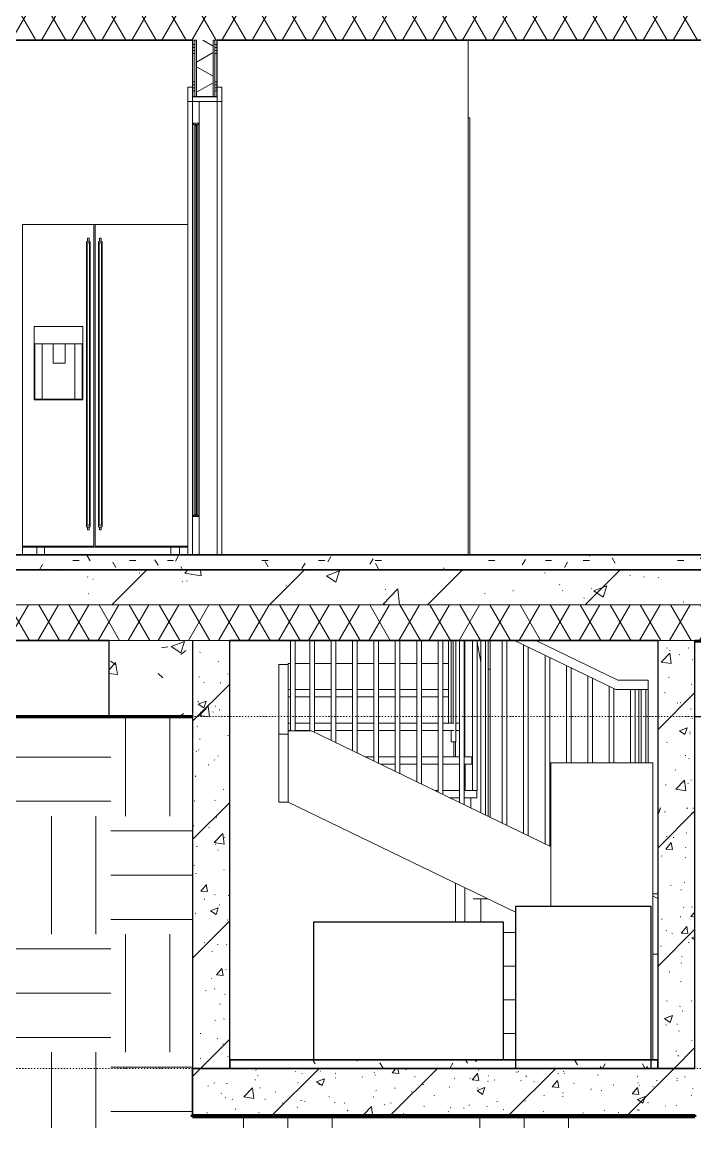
# Model space of a CAD drawing. Header units: millimetres. Extents: x -8546 to 211781, y -3000 to 31870.
# Drawn here: x 183169 to 186786, y -3000 to 2945 of the extents above; entities that cross this region are included whole.
import ezdxf

# ---------------------------------------------------------------- set-up
doc = ezdxf.new("R2010")
doc.units = ezdxf.units.MM
doc.linetypes.add('Dash dot', pattern=[15.875, 6.35, -4.7625, 0, -4.7625])
doc.linetypes.add('IMPORT-HIDDEN _2_', pattern=[25, 12.5, -12.5])
for name, color, linetype, lineweight in [('A-DOOR', 31, 'Continuous', 9), ('A-DOOR-FRAM', 31, 'Continuous', 9), ('A-FLOR', 192, 'Continuous', 9), ('A-FLOR-HRAL', 11, 'Continuous', 9), ('A-FLOR-LEVL', 51, 'Continuous', 9), ('A-FLOR-MCUT', 51, 'Continuous', 9), ('A-FLOR-PATT', 8, 'Continuous', 9), ('A-GENM', 13, 'Continuous', 9), ('A-WALL', 113, 'Continuous', 9), ('A-WALL-PATT', 111, 'Continuous', 25), ('C-BLDG-PADS', 91, 'Continuous', 9), ('C-TOPO', 7, 'Continuous', 9), ('I-WALL', 2, 'Continuous', 9), ('INSTALLATIE', 14, 'Continuous', 9), ('kaart_114279_503471_50_dwg', 8, 'Continuous', 9), ('PAND', 10, 'Continuous', 9), ('PERCEEL', 7, 'Continuous', 9), ('Q-SPCQ', 91, 'Continuous', 9), ('RASTERVERDELING', 8, 'IMPORT-HIDDEN _2_', 9), ('S-FNDN', 32, 'Continuous', 9), ('S-STRS', 31, 'Continuous', 9), ('VEGETATIEOBJECT', 92, 'Continuous', 9)]:
    doc.layers.add(name, color=color, linetype=linetype, lineweight=lineweight)
pattern_1 = [(50, (183644.9, 3200), (728.737, -63.756), [76.2, -838.2]), (355, (183644.9, 3200), (-140.97, 764.23), [60.96, -670.56]), (100.451, (183705.6, 3194.7), (587.77, 700.47), [64.76, -712.36]), (46.184, (183644.9, 3403.2), (1084.32, -168.17), [114.3, -1257.3]), (96.636, (183735.3, 3389.2), (949.6, 989.7), [97.14, -1068.54]), (351.184, (183644.9, 3403.2), (949.62, 989.7), [91.44, -1005.84]), (21, (183746.5, 3352.4), (606.46, -409.06), [76.2, -838.2]), (326, (183746.5, 3352.4), (247.21, 736.75), [60.96, -670.56]), (71.451, (183797, 3318.3), (853.67, 327.69), [64.76, -712.36]), (37.5, (183644.9, 3200), (12.355, 338.22), [33.528, -628.904, 33.528, -647.192, -673.1]), (37.5, (183644.9, 3200), (12.355, 338.22), [-1343.15, 33.53, -639.57]), (7.5, (183644.9, 3200), (267.28, 400.722), [33.528, -354.584, 33.528, -613.664, -256.54]), (7.5, (183644.9, 3200), (267.28, 400.722), [-1035.304, 33.53, -223.01]), (327.5, (183418.32, 3200), (542.363, -22.915), [33.528, -220.472, 33.528, -758.952, -1051.56]), (327.5, (183418.32, 3200), (542.363, -22.915), [-1046.48, 33.53, -1018.03]), (317.5, (183316.72, 3200), (592.517, 101.707), [33.53, -296.67, 33.53, -492.76, -746.76]), (317.5, (183316.72, 3200), (592.517, 101.707), [-856.49, 33.53, -713.23])]
pattern_2 = [(0, (183644.9, 3200), (635, 635), [635, -635]), (0, (183644.9, 3438.1), (635, 635), [635, -635]), (0, (183644.9, 3676.25), (635, 635), [635, -635]), (90, (183724.27, 3755.6), (-635, 635), [635, -635]), (90, (183962.4, 3755.6), (-635, 635), [635, -635]), (90, (184200.5, 3755.6), (-635, 635), [635, -635])]
pattern_3 = [(360, (184085.71, 1423.5), (4e-13, 200), []), (360, (184085.71, 1407.5), (4e-13, 200), []), (360, (184085.71, 1391.5), (4e-13, 200), []), (360, (184085.71, 1375.5), (4e-13, 200), [])]
pattern_4 = [(0, (183644.89, 3200), (406.4, 101.6), [33.528, -271.272, 33.528, -271.272, -1625.6]), (0, (183644.89, 3200), (406.4, 101.6), [-609.6, 33.528, -576.072, 33.528, -271.272, -711.2]), (0, (183644.89, 3200), (406.4, 101.6), [-1524, 33.528, -169.672, 33.528, -474.472]), (120, (183797.29, 3250.8), (-291.1882, 301.1527), [33.528, -271.272, 33.528, -271.272, -1625.6]), (120, (183797.29, 3250.8), (-291.1882, 301.1527), [-609.6, 33.528, -576.072, 33.528, -271.272, -711.2]), (120, (183797.29, 3250.8), (-291.1882, 301.1527), [-1524, 33.528, -169.672, 33.528, -474.472]), (240, (183848.09, 3454), (-115.2118, -402.7527), [33.528, -271.272, 33.528, -271.272, -1625.6]), (240, (183848.09, 3454), (-115.2118, -402.7527), [-609.6, 33.528, -576.072, 33.528, -271.272, -711.2]), (240, (183848.09, 3454), (-115.2118, -402.7527), [-1524, 33.528, -169.672, 33.528, -474.472])]
pattern_5 = [(45, (183644.9, 3200), (-318.198, 318.198), []), (50, (183644.9, 3200), (430.356, -37.652), [45, -495]), (355, (183644.9, 3200), (-83.25, 451.315), [36, -396]), (100.451, (183680.76, 3196.86), (347.109, 413.66), [38.244, -420.685]), (46.184, (183644.9, 3320), (640.344, -99.314), [67.5, -742.5]), (96.636, (183698.25, 3311.7), (560.793, 584.475), [57.366, -631.03]), (351.184, (183644.9, 3320), (560.8, 584.47), [54, -594]), (21, (183704.9, 3290), (358.144, -241.572), [45, -495]), (326, (183704.9, 3290), (145.99, 435.09), [36, -396]), (71.451, (183734.74, 3269.87), (504.135, 193.515), [38.244, -420.685]), (37.5, (183644.89, 3200), (4.864, 133.1575), [3.353, -257.447, 3.353, -264.647, -265]), (37.5, (183644.89, 3200), (4.864, 133.1575), [-528.8, 3.353, -261.647]), (7.5, (183644.89, 3200), (105.2278, 157.7647), [3.353, -149.447, 3.353, -251.447, -101]), (7.5, (183644.89, 3200), (105.2278, 157.7647), [-407.6, 3.353, -97.647]), (327.5, (183555.69, 3200), (213.529, -9.022), [3.353, -96.647, 3.353, -308.647, -414]), (327.5, (183555.69, 3200), (213.529, -9.022), [-412, 3.353, -410.647]), (317.5, (183515.7, 3200), (233.2745, 40.042), [3.353, -126.647, 3.353, -203.847, -294]), (317.5, (183515.7, 3200), (233.2745, 40.042), [-337.2, 3.353, -290.647])]

# ---------------------------------------------------------------- blocks, each defined once
blk = doc.blocks.new('Doors-Supa_Doors-100_Glass - 36 x 96-1442047-B-B')
at = {"layer": 'A-DOOR', "lineweight": 18}
for p, q in [((-4684.9, 2543.8), (-4816.9, 2543.8)), ((-4816.9, 2543.8), (-4816.9, 2518.4)), ((-4816.9, 2518.4), (-4684.9, 2518.4)), ((-4781.9, 2518.4), (-4816.9, 2518.4)), ((-4816.9, 2518.4), (-4816.9, 2400.9)), ((-4781.9, 2400.9), (-4781.9, 2518.4)), ((-4684.9, 2518.4), (-4684.9, 2543.8)), ((-4816.9, 2400.9), (-4781.9, 2400.9)), ((-4783.5, 2400.9), (-4815.3, 2400.9)), ((-4805.8, 2387.7), (-4793.1, 2387.7)), ((-4796.2, 2394.6), (-4802.6, 2394.6)), ((-4802.6, 2394.6), (-4802.6, 292.7)), ((-4796.2, 292.7), (-4796.2, 2394.6)), ((-4793.1, 299.6), (-4805.8, 299.6)), ((-4781.9, 286.4), (-4816.9, 286.4)), ((-4816.9, 286.4), (-4816.9, 80)), ((-4815.3, 286.4), (-4783.5, 286.4)), ((-4802.6, 292.7), (-4796.2, 292.7)), ((-4781.9, 80), (-4781.9, 286.4)), ((-4816.9, 80), (-4781.9, 80))]:
    blk.add_line(p, q, dxfattribs=at)
at = {"layer": 'A-DOOR'}
for p, q in [((-4684.9, 2518.4), (-4684.9, 80)), ((-4816.9, 286.4), (-4816.9, 2400.9)), ((-4815.3, 286.4), (-4815.3, 2400.9)), ((-4805.8, 299.6), (-4805.8, 2387.7)), ((-4793.1, 299.6), (-4793.1, 2387.7)), ((-4783.5, 2400.9), (-4783.5, 286.4)), ((-4781.9, 2400.9), (-4781.9, 286.4))]:
    blk.add_line(p, q, dxfattribs=at)
at = {"layer": 'A-DOOR', "lineweight": 18}
for centre, start, end in [((-4807.6, 2401.4), 183.48153, 247.84684), ((-4813.4, 2387.2), 3.48153, 67.84684), ((-4785.4, 2387.2), 112.15316, 176.51847), ((-4791.2, 2401.4), 292.15316, 356.51847), ((-4813.4, 300.1), 292.15316, 356.51847), ((-4785.4, 300.1), 183.48153, 247.84684), ((-4807.6, 285.9), 112.15316, 176.51847), ((-4791.2, 285.9), 3.48153, 67.84684)]:
    blk.add_arc(centre, 7.67, start, end, dxfattribs=at)
at = {"layer": 'A-DOOR'}
for points, knots in [([(-4810.5, 2394.3), (-4811.1, 2394.5), (-4812.1, 2395.1), (-4813.2, 2396), (-4813.9, 2396.9), (-4814.5, 2397.9), (-4815.1, 2399.2), (-4815.3, 2400.4), (-4815.3, 2400.9)], [-1, -1, -1, -1, -0.8, -0.6, -0.5, -0.4, -0.2, 0, 0, 0, 0]), ([(-4783.5, 2400.9), (-4783.6, 2400.4), (-4783.8, 2399.2), (-4784.3, 2397.9), (-4784.9, 2396.9), (-4785.5, 2396.2), (-4786.1, 2395.6), (-4787, 2394.9), (-4787.8, 2394.5), (-4788.3, 2394.3)], [-1, -1, -1, -1, -0.8, -0.6, -0.5, -0.4, -0.3, -0.2, 0, 0, 0, 0]), ([(-4815.3, 286.4), (-4815.3, 287), (-4815.1, 288.1), (-4814.5, 289.4), (-4813.9, 290.4), (-4813.2, 291.3), (-4812.1, 292.2), (-4811.1, 292.8), (-4810.5, 293)], [0, 0, 0, 0, 0.2, 0.4, 0.5, 0.6, 0.8, 1, 1, 1, 1]), ([(-4788.3, 293), (-4787.8, 292.8), (-4787, 292.4), (-4786.1, 291.7), (-4785.4, 291), (-4784.9, 290.3), (-4784.6, 289.7), (-4784.3, 289.4), (-4784.1, 288.9), (-4783.9, 288.3), (-4783.7, 287.5), (-4783.6, 286.8), (-4783.5, 286.4)], [0, 0, 0, 0, 0.2, 0.3, 0.4, 0.55, 0.5875, 0.625, 0.7, 0.775, 0.85, 1, 1, 1, 1])]:
    blk.add_open_spline(points, degree=3, knots=knots, dxfattribs=at)
at = {"layer": 'A-DOOR-FRAM', "lineweight": 18}
for p, q in [((-4842.3, 2594.6), (-4842.3, 2518.4)), ((-4816.9, 2594.6), (-4842.3, 2594.6)), ((-4816.9, 2518.4), (-4816.9, 2594.6)), ((-4659.5, 2594.6), (-4684.9, 2594.6)), ((-4684.9, 2594.6), (-4684.9, 2518.4)), ((-4659.5, 2518.4), (-4659.5, 2594.6)), ((-4842.3, 2518.4), (-4816.9, 2518.4)), ((-4684.9, 2518.4), (-4659.5, 2518.4))]:
    blk.add_line(p, q, dxfattribs=at)
at = {"layer": 'A-DOOR-FRAM'}
for p, q in [((-4842.3, 80), (-4842.3, 2518.4)), ((-4684.9, 80), (-4684.9, 2518.4)), ((-4659.5, 2518.4), (-4659.5, 80))]:
    blk.add_line(p, q, dxfattribs=at)
blk = doc.blocks.new('32_EA_binnenkozijn_hardhout_deurzonderbovenlicht - 1000x2730-1442234-B-B')
at = {"layer": 'A-DOOR'}
for q in [(-3334.9, 2430), (-3326.9, 80)]:
    blk.add_line((-3326.9, 2430), q, dxfattribs=at)
blk = doc.blocks.new('Kitchen_Appliances_AEG_AEG-SBS-ST-Fridge-Freezer-Grey-Stainless - Name - _RMB86111NX 925993179 Ukraine_-816377-B-B')
at = {"layer": 'Q-SPCQ'}
for p, q in [((-5731.9, 127.3), (-5731.9, 1856)), ((-5347.7, 1856), (-5731.9, 1856)), ((-5340.7, 1856), (-5347.7, 1856)), ((-5347.7, 127.3), (-5347.7, 1856)), ((-4842.3, 1856), (-5340.7, 1856)), ((-5340.7, 1856), (-5340.7, 127.3)), ((-5383.8, 1767.4), (-5387.8, 1765.1)), ((-5387.8, 1759.6), (-5387.8, 1765.1)), ((-5387.8, 237.9), (-5387.8, 1759.6)), ((-5387.8, 1759.6), (-5383.8, 1757.3)), ((-5371.3, 1767.4), (-5383.8, 1767.4)), ((-5383.8, 1757.3), (-5371.3, 1757.3)), ((-5383.8, 1757.3), (-5383.8, 240.1)), ((-5382.4, 1782.6), (-5372.6, 1782.6)), ((-5382.4, 1782.6), (-5382.4, 1767.4)), ((-5372.6, 1767.2), (-5372.6, 1782.6)), ((-5367.3, 1765.1), (-5371.3, 1767.4)), ((-5371.3, 1757.3), (-5367.3, 1759.6)), ((-5371.3, 240.1), (-5371.3, 1757.3)), ((-5367.3, 1759.6), (-5367.3, 1765.1)), ((-5367.3, 1759.6), (-5367.3, 237.9)), ((-5318.8, 1767.4), (-5322.8, 1765.1)), ((-5322.8, 1759.6), (-5322.8, 1765.1)), ((-5322.8, 237.9), (-5322.8, 1759.6)), ((-5322.8, 1759.6), (-5318.8, 1757.3)), ((-5306.3, 1767.4), (-5318.8, 1767.4)), ((-5318.8, 1757.3), (-5306.3, 1757.3)), ((-5318.8, 1757.3), (-5318.8, 240.1)), ((-5317.5, 1782.6), (-5307.6, 1782.6)), ((-5317.5, 1782.6), (-5317.5, 1767.2)), ((-5307.6, 1767.4), (-5307.6, 1782.6)), ((-5302.3, 1765.1), (-5306.3, 1767.4)), ((-5306.3, 1757.3), (-5302.3, 1759.6)), ((-5306.3, 240.1), (-5306.3, 1757.3)), ((-5302.3, 1759.6), (-5302.3, 1765.1)), ((-5302.3, 1759.6), (-5302.3, 237.9)), ((-5407.6, 1307.9), (-5668.4, 1307.9)), ((-5668.4, 1307.9), (-5668.4, 914.6)), ((-5407.6, 914.6), (-5407.6, 1307.9)), ((-5664.9, 918), (-5664.9, 1214.3)), ((-5664.9, 1214.3), (-5411.2, 1214.3)), ((-5625.4, 1214.3), (-5625.4, 918)), ((-5566.9, 1214.3), (-5566.9, 1110.2)), ((-5502, 1110.2), (-5502, 1214.3)), ((-5450.7, 1214.3), (-5450.7, 918)), ((-5411.2, 1214.3), (-5411.2, 918)), ((-5566.9, 1110.2), (-5502, 1110.2)), ((-5668.4, 914.6), (-5407.6, 914.6)), ((-5411.2, 918), (-5664.9, 918)), ((-5383.8, 240.1), (-5387.8, 237.9)), ((-5387.8, 232.5), (-5387.8, 237.9)), ((-5371.3, 240.1), (-5383.8, 240.1)), ((-5367.3, 237.9), (-5371.3, 240.1)), ((-5367.3, 232.5), (-5367.3, 237.9)), ((-5318.8, 240.1), (-5322.8, 237.9)), ((-5322.8, 232.5), (-5322.8, 237.9)), ((-5306.3, 240.1), (-5318.8, 240.1)), ((-5302.3, 237.9), (-5306.3, 240.1)), ((-5302.3, 232.5), (-5302.3, 237.9)), ((-5387.8, 232.5), (-5383.8, 230.2)), ((-5383.8, 230.2), (-5371.3, 230.2)), ((-5382.4, 230.2), (-5382.4, 215)), ((-5382.4, 215), (-5372.6, 215)), ((-5372.6, 215), (-5372.6, 230.4)), ((-5371.3, 230.2), (-5367.3, 232.5)), ((-5322.8, 232.5), (-5318.8, 230.2)), ((-5318.8, 230.2), (-5306.3, 230.2)), ((-5317.5, 230.4), (-5317.5, 215)), ((-5317.5, 215), (-5307.6, 215)), ((-5307.6, 215), (-5307.6, 230.2)), ((-5306.3, 230.2), (-5302.3, 232.5)), ((-5731.9, 127.3), (-5731.9, 121)), ((-5347.7, 127.3), (-5731.9, 127.3)), ((-5653.8, 121), (-5731.9, 121)), ((-5731.9, 121), (-5731.9, 80)), ((-5613.3, 121), (-5653.8, 121)), ((-5653.8, 121), (-5653.8, 80)), ((-4933.8, 121), (-5613.3, 121)), ((-5613.3, 121), (-5613.3, 80)), ((-5340.7, 127.3), (-4842.3, 127.3)), ((-4887.5, 121), (-4933.8, 121)), ((-4933.8, 121), (-4933.8, 80)), ((-4842.3, 121), (-4887.5, 121)), ((-4887.5, 121), (-4887.5, 80))]:
    blk.add_line(p, q, dxfattribs=at)
blk = doc.blocks.new('kaart_114279_503471_50_dwg_INSTALLATIE-2121553-B-B')
at = {"layer": 'INSTALLATIE'}
blk.add_line((894.2, 0), (-105.8, 0), dxfattribs=at)
blk = doc.blocks.new('kaart_114279_503471_50_dwg_VEGETATIEOBJECT-2121554-B-B')
at = {"layer": 'VEGETATIEOBJECT'}
for p, q in [((-1214.6, 0), (-2414.6, 0)), ((-1184.6, 0), (-2384.6, 0)), ((-800.7, 0), (-2000.7, 0))]:
    blk.add_line(p, q, dxfattribs=at)
blk = doc.blocks.new('kaart_114279_503471_50_dwg_LEGENDA-2121555-B-B')
for name in ['kaart_114279_503471_50_dwg_VEGETATIEOBJECT-2121554-B-B', 'kaart_114279_503471_50_dwg_INSTALLATIE-2121553-B-B']:
    blk.add_blockref(name, (0, 0))
blk = doc.blocks.new('kaart_114279_503471_50_dwg-1497297-B-B')
at = {"layer": 'PAND', "flags": 128}
for points in [[(-12188.2, 0), (-6468, 0), (-6493.7, 0), (-4018.7, 0), (-4959.8, 0), (1672.5, 0)], [(1672.5, 0), (-3151.9, 0), (-5784.9, 0), (-11704.6, 0)], [(-9542.1, 0), (-1115.6, 0), (652, 0), (1672.5, 0)], [(1672.5, 0), (-9035.6, 0), (-9542.1, 0)], [(-9210.5, 0), (-9424.4, 0), (-2713.3, 0), (-2482.1, 0)]]:
    blk.add_lwpolyline(points, dxfattribs=at)
for points in [[(-5349.1, 0), (-9662.9, 0), (-9707.2, 0), (-10297.6, 0), (-10454.5, 0), (-380.3, 0), (-309.1, 0), (-228.4, 0), (-184.1, 0), (-3106, 0)], [(-8293.2, 0), (-8916.8, 0), (-4106.5, 0), (-4000, 0), (692.1, 0), (1210.3, 0)]]:
    blk.add_lwpolyline(points, close=True, dxfattribs=at)
at = {"layer": 'PERCEEL'}
for p, q in [((1672.5, 0), (-12188.2, 0)), ((-12188.2, 0), (1672.5, 0))]:
    blk.add_line(p, q, dxfattribs=at)
at = {"layer": 'PERCEEL', "flags": 128}
for points in [[(-12188.2, 0), (-10118.9, 0), (1624.1, 0)], [(-12188.2, 0), (-11690, 0), (-3151.9, 0), (1672.5, 0)], [(1672.5, 0), (-1058.6, 0), (-1463.3, 0), (-9035.6, 0), (-12188.2, 0)], [(-12188.2, 0), (-11690, 0), (-3151.9, 0), (1672.5, 0)], [(1672.5, 0), (1616.9, 0), (1527.9, 0), (-3125.2, 0), (-5370.2, 0), (-9502.5, 0), (-12188.2, 0)], [(-12188.2, 0), (-9502.5, 0), (-5370.2, 0), (-3125.2, 0), (1527.9, 0), (1616.9, 0), (1624.1, 0), (-10118.9, 0), (-12188.2, 0)], [(-12188.2, 0), (-9624.3, 0), (-9640.8, 0), (-8602, 0), (1370.9, 0), (1672.5, 0)], [(1672.5, 0), (-1463.3, 0), (-9035.6, 0), (-12188.2, 0)]]:
    blk.add_lwpolyline(points, dxfattribs=at)
at = {"layer": 'RASTERVERDELING'}
blk.add_line((-12188.2, 0), (1672.5, 0), dxfattribs=at)
blk.add_blockref('kaart_114279_503471_50_dwg_LEGENDA-2121555-B-B', (0, 0))
blk = doc.blocks.new('Railing - 25mm-3026675-B-B')
at = {"layer": 'A-FLOR-HRAL'}
for p, q in [((-3426.5, -824.5), (-3426.5, -380)), ((-3401.5, -380), (-3401.5, -924.5)), ((-3426.5, -924.5), (-3426.5, -864.5)), ((-3401.5, -924.5), (-3426.5, -924.5))]:
    blk.add_line(p, q, dxfattribs=at)
blk = doc.blocks.new('Railing - 25mm-3026673-B-B')
at = {"layer": 'A-FLOR-HRAL'}
for p, q in [((-3311.5, -1186.3), (-3311.5, -380)), ((-3286.5, -380), (-3286.5, -1186.3)), ((-3299.7, -1186.3), (-3286.5, -1186.3))]:
    blk.add_line(p, q, dxfattribs=at)
blk = doc.blocks.new('Railing - 25mm-3026661-B-B')
at = {"layer": 'A-FLOR-HRAL'}
for p, q in [((-3441.2, -824.5), (-3441.2, -380)), ((-3416.2, -380), (-3416.2, -824.5))]:
    blk.add_line(p, q, dxfattribs=at)
blk = doc.blocks.new('Railing - 25mm-3026659-B-B')
at = {"layer": 'A-FLOR-HRAL'}
blk.add_line((-3229, -1324.7), (-3229, -380), dxfattribs=at)
blk = doc.blocks.new('Railing - Railing-2589559-B-B')
for name in ['Railing - 25mm-3026661-B-B', 'Railing - 25mm-3026675-B-B', 'Railing - 25mm-3026673-B-B', 'Railing - 25mm-3026659-B-B']:
    blk.add_blockref(name, (0, 0))
blk = doc.blocks.new('Railing - 25mm-3026720-B-B')
at = {"layer": 'A-FLOR-HRAL'}
for p, q in [((-4187.3, -865), (-4187.3, -380)), ((-4162.3, -872.7), (-4162.3, -380))]:
    blk.add_line(p, q, dxfattribs=at)
blk = doc.blocks.new('Railing - 25mm-3026718-B-B')
at = {"layer": 'A-FLOR-HRAL'}
for p, q in [((-4072.3, -916.3), (-4072.3, -380)), ((-4047.3, -928.4), (-4047.3, -380))]:
    blk.add_line(p, q, dxfattribs=at)
blk = doc.blocks.new('Railing - 25mm-2918728-B-B')
at = {"layer": 'A-FLOR-HRAL'}
for p, q in [((-3957.3, -972), (-3957.3, -380)), ((-3932.3, -984.1), (-3932.3, -380))]:
    blk.add_line(p, q, dxfattribs=at)
blk = doc.blocks.new('Railing - 25mm-3026716-B-B')
at = {"layer": 'A-FLOR-HRAL'}
for p, q in [((-3842.3, -1027.7), (-3842.3, -380)), ((-3817.3, -1039.8), (-3817.3, -380))]:
    blk.add_line(p, q, dxfattribs=at)
blk = doc.blocks.new('Railing - 25mm-2918738-B-B')
at = {"layer": 'A-FLOR-HRAL'}
for p, q in [((-3727.3, -1083.4), (-3727.3, -380)), ((-3702.3, -1095.5), (-3702.3, -380))]:
    blk.add_line(p, q, dxfattribs=at)
blk = doc.blocks.new('Railing - 25mm-2918722-B-B')
at = {"layer": 'A-FLOR-HRAL'}
for p, q in [((-3612.3, -1139.1), (-3612.3, -380)), ((-3587.3, -1151.2), (-3587.3, -380))]:
    blk.add_line(p, q, dxfattribs=at)
blk = doc.blocks.new('Railing - 25mm-3026714-B-B')
at = {"layer": 'A-FLOR-HRAL'}
for p, q in [((-3497.3, -1194.8), (-3497.3, -380)), ((-3472.3, -1206.9), (-3472.3, -380))]:
    blk.add_line(p, q, dxfattribs=at)
blk = doc.blocks.new('Railing - 25mm-3026712-B-B')
at = {"layer": 'A-FLOR-HRAL'}
for p, q in [((-3382.3, -1250.4), (-3382.3, -380)), ((-3357.3, -1262.6), (-3357.3, -380))]:
    blk.add_line(p, q, dxfattribs=at)
blk = doc.blocks.new('Railing - 25mm-2918716-B-B')
at = {"layer": 'A-FLOR-HRAL'}
for p, q in [((-3267.3, -1306.1), (-3267.3, -380)), ((-3242.3, -1318.3), (-3242.3, -380))]:
    blk.add_line(p, q, dxfattribs=at)
blk = doc.blocks.new('Railing - 25mm-3026710-B-B')
at = {"layer": 'A-FLOR-HRAL'}
for p, q in [((-3152.3, -1361.8), (-3152.3, -380)), ((-3127.3, -1374), (-3127.3, -380))]:
    blk.add_line(p, q, dxfattribs=at)
blk = doc.blocks.new('Railing - 25mm-3026708-B-B')
at = {"layer": 'A-FLOR-HRAL'}
for p, q in [((-3037.3, -1417.5), (-3037.3, -403.5)), ((-3012.3, -1429.6), (-3012.3, -415.6))]:
    blk.add_line(p, q, dxfattribs=at)
blk = doc.blocks.new('Railing - 25mm-3026706-B-B')
at = {"layer": 'A-FLOR-HRAL'}
for p, q in [((-2922.3, -1473.2), (-2922.3, -459.2)), ((-2897.3, -1485.3), (-2897.3, -471.3))]:
    blk.add_line(p, q, dxfattribs=at)
blk = doc.blocks.new('Railing - 25mm-3026704-B-B')
at = {"layer": 'A-FLOR-HRAL'}
for p, q in [((-2807.3, -1037.5), (-2807.3, -514.9)), ((-2782.3, -1037.5), (-2782.3, -527))]:
    blk.add_line(p, q, dxfattribs=at)
blk = doc.blocks.new('Railing - 25mm-3026702-B-B')
at = {"layer": 'A-FLOR-HRAL'}
for p, q in [((-2692.3, -1037.5), (-2692.3, -570.6)), ((-2667.3, -1037.5), (-2667.3, -582.7))]:
    blk.add_line(p, q, dxfattribs=at)
blk = doc.blocks.new('Railing - 25mm-3026700-B-B')
at = {"layer": 'A-FLOR-HRAL'}
for p, q in [((-2577.3, -1037.5), (-2577.3, -626.3)), ((-2552.3, -1037.5), (-2552.3, -638.4))]:
    blk.add_line(p, q, dxfattribs=at)
blk = doc.blocks.new('Railing - 25mm-3026679-B-B')
at = {"layer": 'A-FLOR-HRAL'}
for p, q in [((-2462.3, -1037.5), (-2462.3, -643.3)), ((-2437.3, -1037.5), (-2437.3, -643.3))]:
    blk.add_line(p, q, dxfattribs=at)
blk = doc.blocks.new('Railing - 25mm-3026681-B-B')
at = {"layer": 'A-FLOR-HRAL'}
for p, q in [((-4290.4, -865), (-4290.4, -380)), ((-4265.4, -865), (-4265.4, -380))]:
    blk.add_line(p, q, dxfattribs=at)
blk = doc.blocks.new('Railing - 25mm-V49-B-B')
at = {"layer": 'A-FLOR-HRAL'}
for p, q in [((-2404.8, -1037.5), (-2404.8, -643.3)), ((-2379.8, -1037.5), (-2379.8, -643.3))]:
    blk.add_line(p, q, dxfattribs=at)
blk = doc.blocks.new('Railing - Railing-2589563-B-B')
for name in ['Railing - 25mm-3026681-B-B', 'Railing - 25mm-3026720-B-B', 'Railing - 25mm-3026718-B-B', 'Railing - 25mm-2918728-B-B', 'Railing - 25mm-3026716-B-B', 'Railing - 25mm-2918738-B-B', 'Railing - 25mm-2918722-B-B', 'Railing - 25mm-3026714-B-B', 'Railing - 25mm-3026712-B-B', 'Railing - 25mm-2918716-B-B', 'Railing - 25mm-3026710-B-B', 'Railing - 25mm-3026708-B-B', 'Railing - 25mm-3026706-B-B', 'Railing - 25mm-3026704-B-B', 'Railing - 25mm-3026702-B-B', 'Railing - 25mm-3026700-B-B', 'Railing - 25mm-3026679-B-B', 'Railing - 25mm-V49-B-B']:
    blk.add_blockref(name, (0, 0))
blk = doc.blocks.new('Top Rail Type - Top Rail_Internal_-2589573-B-B')
at = {"layer": 'A-FLOR-HRAL'}
for p, q in [((-3216.5, -380), (-3216.5, -534.2)), ((-3216.5, -534.2), (-3229, -534.2)), ((-3216.5, -534.2), (-3216.5, -1330.7))]:
    blk.add_line(p, q, dxfattribs=at)
blk = doc.blocks.new('Top Rail Type - Top Rail_Internal_-2589589-B-B')
at = {"layer": 'A-FLOR-HRAL'}
for p, q in [((-3085.9, -380), (-2542.3, -643.3)), ((-2530.8, -593.3), (-2971.2, -380)), ((-2367.3, -593.3), (-2530.8, -593.3)), ((-2367.3, -593.3), (-2367.3, -643.3)), ((-2542.3, -643.3), (-2367.3, -643.3)), ((-2417.3, -643.3), (-2417.3, -1037.5)), ((-2367.3, -643.3), (-2367.3, -1037.5))]:
    blk.add_line(p, q, dxfattribs=at)
blk = doc.blocks.new('EA_Boilervat_SBB200WPclassic_183L - EA_Boilervat_SBB200WPclassic_183L-457578-B-B')
at = {"layer": 'A-GENM'}
for p, q in [((-2891.4, -1037.5), (-2891.4, -1810)), ((-2616.9, -1037.5), (-2891.4, -1037.5)), ((-2342.4, -1037.5), (-2616.9, -1037.5)), ((-2342.4, -2633.5), (-2342.4, -1037.5))]:
    blk.add_line(p, q, dxfattribs=at)
blk = doc.blocks.new('EA_WTWUNIT_brinkrenoventexcellent - EA_WTWUNIT_brinkrenoventexcellent-457574-B-B')
at = {"layer": 'A-GENM', "lineweight": 25}
for p, q in [((-2351.9, -1810), (-3081.9, -1810)), ((-3081.9, -1810), (-3081.9, -2680)), ((-2351.9, -2680), (-2351.9, -1810)), ((-3081.9, -2680), (-2351.9, -2680))]:
    blk.add_line(p, q, dxfattribs=at)
blk = doc.blocks.new('EA_Boiler_stiebel_eltron_WPL09ACSclassiscompactset - EA_Boiler_stiebel_eltron_WPL09ACSclassiscompactset-457576-B-B')
at = {"layer": 'A-GENM', "lineweight": 25}
for p, q in [((-3145.9, -1893.5), (-4167.9, -1893.5)), ((-4167.9, -1893.5), (-4167.9, -2633.5)), ((-3145.9, -2633.5), (-3145.9, -1893.5)), ((-4167.9, -2633.5), (-3145.9, -2633.5))]:
    blk.add_line(p, q, dxfattribs=at)

msp = doc.modelspace()

# ---------------------------------------------------------------- hatches: boundary and pattern name
at = {"layer": 'A-FLOR-PATT'}
h = msp.add_hatch(dxfattribs=at)
h.set_pattern_fill('FP_179', color=256, angle=-120, style=0, pattern_type=2)
h.set_pattern_definition([(240, (182934.76, 3100), (121.2436, -70), []), (300, (182934.76, 3100), (121.2436, 70), [])])
h.paths.add_polyline_path([(188042.2, 2847), (188042.2, 3082), (181751.7, 3082), (181751.7, 2847), (187976.2, 2847)])
h.paths.add_polyline_path([(178013.9, 2847), (180291.7, 2847), (180291.7, 3082), (177827.3, 3082), (177827.3, 2847)])
h = msp.add_hatch(dxfattribs=at)
h.set_pattern_fill('FP_211', color=256, style=0, pattern_type=2)
h.set_pattern_definition(pattern_4)
h.paths.add_polyline_path([(185160.8, 0), (187830.7, 0), (187830.7, 80), (180185.6, 80), (180185.6, 0), (184944.2, 0)])
h = msp.add_hatch(dxfattribs=at)
h.set_pattern_fill('FP_188', color=256, style=0, pattern_type=2)
h.set_pattern_definition([(45, (183644.9, 3200), (-424.264, 424.264), []), (50, (183644.9, 3200), (717.26, -62.75), [75, -825]), (355, (183644.9, 3200), (-138.75, 752.19), [60, -660]), (100.451, (183704.66, 3194.8), (578.514, 689.44), [63.74, -701.14]), (46.184, (183644.9, 3400), (1067.24, -165.52), [112.5, -1237.5]), (96.636, (183733.8, 3386.2), (934.66, 974.12), [95.61, -1051.71]), (351.184, (183644.9, 3400), (934.67, 974.12), [90, -990]), (21, (183744.9, 3350), (596.907, -402.62), [75, -825]), (326, (183744.9, 3350), (243.32, 725.15), [60, -660]), (71.451, (183794.64, 3316.45), (840.225, 322.525), [63.74, -701.14]), (37.5, (183644.9, 3200), (12.16, 332.894), [3.353, -648.647, 3.353, -666.647, -662.5]), (37.5, (183644.9, 3200), (12.16, 332.894), [-1322, 3.353, -659.147]), (7.5, (183644.9, 3200), (263.07, 394.412), [3.353, -378.647, 3.353, -633.647, -252.5]), (7.5, (183644.9, 3200), (263.07, 394.412), [-1019, 3.353, -249.147]), (327.5, (183421.9, 3200), (533.822, -22.555), [3.353, -246.647, 3.353, -776.647, -1035]), (327.5, (183421.9, 3200), (533.822, -22.555), [-1030, 3.353, -1031.647]), (317.5, (183321.9, 3200), (583.186, 100.105), [3.353, -321.647, 3.353, -514.647, -735]), (317.5, (183321.9, 3200), (583.186, 100.105), [-843, 3.35, -731.65]), (317.5, (183321.9, 3200), (583.186, 100.105), [3.353, -321.647, 3.353, -514.647, -735]), (317.5, (183321.9, 3200), (583.186, 100.105), [-843, 3.35, -731.65])])
h.paths.add_polyline_path([(188042.2, -188), (188042.2, 0), (179929.1, 0), (179929.1, -188), (187976.2, -188)])
h = msp.add_hatch(dxfattribs=at)
h.set_pattern_fill('FP_187', color=256, angle=-120, style=0, pattern_type=2)
h.set_pattern_definition([(240, (182988.96, 0.0002), (121.2436, -70), []), (300, (182988.96, 0.0002), (121.2436, 70), [])])
h.paths.add_polyline_path([(188042.2, -380), (188042.2, -188), (179929.1, -188), (179929.1, -380), (187976.2, -380)])
h = msp.add_hatch(dxfattribs=at)
h.set_pattern_fill('FP_211', color=256, style=0, pattern_type=2)
h.set_pattern_definition(pattern_4)
h.paths.add_polyline_path([(184285.7, -2680), (186585.7, -2680), (186585.7, -2633.5), (184285.7, -2633.5)])
h = msp.add_hatch(dxfattribs=at)
h.set_pattern_fill('FP_220', color=256, angle=225, style=0, pattern_type=2)
h.set_pattern_definition([(45, (183644.9, 3200), (-318.198, 318.198), []), (50, (183644.9, 3200), (430.356, -37.652), [45, -495]), (355, (183644.9, 3200), (-83.25, 451.315), [36, -396]), (100.451, (183680.76, 3196.86), (347.109, 413.66), [38.244, -420.685]), (46.184, (183644.9, 3320), (640.344, -99.314), [67.5, -742.5]), (96.636, (183698.25, 3311.7), (560.793, 584.475), [57.366, -631.03]), (351.184, (183644.9, 3320), (560.8, 584.47), [54, -594]), (21, (183704.9, 3290), (358.144, -241.572), [45, -495]), (326, (183704.9, 3290), (145.99, 435.09), [36, -396]), (71.451, (183734.74, 3269.87), (504.135, 193.515), [38.244, -420.685]), (37.5, (183644.89, 3200), (4.864, 133.1575), [3.353, -257.447, 3.353, -264.647, -265]), (37.5, (183644.89, 3200), (4.864, 133.1575), [-528.8, 3.353, -261.647]), (7.5, (183644.89, 3200), (105.2278, 157.7647), [3.353, -149.447, 3.353, -251.447, -101]), (7.5, (183644.89, 3200), (105.2278, 157.7647), [-407.6, 3.353, -97.647]), (327.5, (183555.69, 3200), (213.529, -9.022), [3.353, -96.647, 3.353, -308.647, -414]), (327.5, (183555.69, 3200), (213.529, -9.022), [-412, 3.353, -410.647]), (317.5, (183515.7, 3200), (233.2745, 40.042), [3.353, -126.647, 3.353, -203.847, -294]), (317.5, (183515.7, 3200), (233.2745, 40.042), [-337.2, 3.353, -290.647])])
h.paths.add_polyline_path([(184085.7, -2930), (186785.7, -2930), (186785.7, -2680), (184085.7, -2680)])
at = {"layer": 'A-WALL-PATT', "lineweight": 9}
h = msp.add_hatch(dxfattribs=at)
h.set_pattern_fill('FP_212', color=256, angle=-90, style=0, pattern_type=2)
h.set_pattern_definition(pattern_3)
h.paths.add_polyline_path([(184098.2, 2543.8), (184098.2, 2847), (184085.7, 2847), (184085.7, 2543.8)])
h = msp.add_hatch(dxfattribs=at)
h.set_pattern_fill('FP_213', color=256, angle=-120, style=0, pattern_type=2)
h.set_pattern_definition([(330, (184085.71, 1423.5), (70, 121.244), []), (30, (184085.71, 1423.5), (-70, 121.244), [])])
h.paths.add_polyline_path([(184186.2, 2543.8), (184196.2, 2543.8), (184196.2, 2847), (184107.2, 2847), (184107.2, 2543.8)])
h = msp.add_hatch(dxfattribs=at)
h.set_pattern_fill('FP_212', color=256, angle=-90, style=0, pattern_type=2)
h.set_pattern_definition(pattern_3)
h.paths.add_polyline_path([(184205.2, 2543.8), (184217.7, 2543.8), (184217.7, 2847), (184205.2, 2847), (184205.2, 2556.3)])
h = msp.add_hatch(dxfattribs=at)
h.set_pattern_fill('FP_189', color=256, style=0, pattern_type=2)
h.set_pattern_definition(pattern_1)
h.paths.add_polyline_path([(184085.7, -788), (184085.7, -380), (183635.7, -380), (183635.7, -788), (183644.8, -788)])
h = msp.add_hatch(dxfattribs=at)
h.set_pattern_fill('FP_220', color=256, angle=225, style=0, pattern_type=2)
h.set_pattern_definition(pattern_5)
h.paths.add_polyline_path([(184085.7, -2680), (184285.7, -2680), (184285.7, -380), (184085.7, -380), (184085.7, -2091)])
h = msp.add_hatch(dxfattribs=at)
h.set_pattern_fill('FP_220', color=256, angle=225, style=0, pattern_type=2)
h.set_pattern_definition(pattern_5)
h.paths.add_polyline_path([(186676.8, -2680), (186785.7, -2680), (186785.7, -380), (186585.7, -380), (186585.7, -2680)])
h = msp.add_hatch(dxfattribs=at)
h.set_pattern_fill('FP_189', color=256, style=0, pattern_type=2)
h.set_pattern_definition(pattern_1)
h.paths.add_polyline_path([(187235.7, -788), (187235.7, -388), (186785.7, -388), (186785.7, -788), (187109.9, -788)])
at = {"layer": 'C-TOPO'}
h = msp.add_hatch(dxfattribs=at)
h.set_pattern_fill('FP_209', color=256, style=0, pattern_type=2)
h.set_pattern_definition(pattern_2)
h.paths.add_polyline_path([(183644.8, -3000), (184085.7, -3000), (184085.7, -790.2), (179759.1, -790.2), (179759.1, -3000), (180305.3, -3000)])
h = msp.add_hatch(dxfattribs=at)
h.set_pattern_fill('FP_209', color=256, style=0, pattern_type=2)
h.set_pattern_definition(pattern_2)
h.paths.add_polyline_path([(186243.6, -3000), (186785.7, -3000), (186785.7, -2940.2), (184085.7, -2940.2), (184085.7, -3000), (185377.3, -3000)])

# ---------------------------------------------------------------- linework, layer by layer
at = {"layer": 'A-FLOR', "lineweight": 35}
for p, q in [((181751.7, 2847), (184085.7, 2847)), ((184217.7, 2847), (187785.7, 2847)), ((187830.7, 80), (180185.6, 80)), ((188042.2, 0), (179929.1, 0)), ((180185.7, -380), (183635.7, -380)), ((184285.7, -380), (186585.7, -380)), ((186785.7, -380), (187785.7, -380)), ((186585.7, -2633.5), (184285.7, -2633.5)), ((184285.7, -2633.5), (184285.7, -2680)), ((186585.7, -2680), (186585.7, -2633.5)), ((186785.7, -2680), (184085.7, -2680)), ((184085.7, -2680), (184085.7, -2930)), ((184085.7, -2930), (186785.7, -2930))]:
    msp.add_line(p, q, dxfattribs=at)
at = {"layer": 'A-FLOR-LEVL', "linetype": 'Dash dot'}
for p, q in [((175342, 80), (191376.6, 80)), ((175342, -788), (191376.6, -788)), ((175342, -2680), (191376.6, -2680))]:
    msp.add_line(p, q, dxfattribs=at)
at = {"layer": 'A-FLOR-MCUT'}
msp.add_line((188042.2, -188), (179929.1, -188), dxfattribs=at)
at = {"layer": 'A-WALL'}
for p, q in [((184107.2, 2847), (184085.7, 2847)), ((184098.2, 2543.8), (184098.2, 2847)), ((184107.2, 2543.8), (184107.2, 2847)), ((184217.7, 2847), (184196.2, 2847)), ((184196.2, 2543.8), (184196.2, 2847)), ((184205.2, 2543.8), (184205.2, 2847)), ((184285.7, -380), (183635.7, -380)), ((186785.7, -380), (186585.7, -380))]:
    msp.add_line(p, q, dxfattribs=at)
at = {"layer": 'A-WALL', "lineweight": 25}
for p, q in [((184085.7, -380), (184085.7, -2680)), ((184285.7, -2633.5), (184285.7, -380)), ((186585.7, -380), (186585.7, -2633.5)), ((186785.7, -2680), (186785.7, -380))]:
    msp.add_line(p, q, dxfattribs=at)
at = {"layer": 'C-BLDG-PADS', "lineweight": 18}
for p, q in [((179759.1, -790), (184085.7, -790)), ((183635.7, -788), (180185.7, -788)), ((186785.7, -2938), (184085.7, -2938)), ((184085.7, -2938), (184085.7, -2940)), ((184085.7, -2940), (186785.7, -2940)), ((186785.7, -2940), (186785.7, -2938))]:
    msp.add_line(p, q, dxfattribs=at)
at = {"layer": 'C-TOPO', "lineweight": 70}
for p, q in [((184085.7, -790.2), (180305.3, -790.2)), ((184085.7, -2940.2), (184085.7, -2930)), ((184085.7, -2940.2), (184085.7, -2930)), ((184085.7, -2940.2), (184085.7, -2930)), ((184085.7, -2940.2), (184085.7, -2930)), ((184085.7, -2940.2), (184085.7, -2930)), ((184085.7, -2940.2), (184085.7, -2930)), ((184085.7, -2940.2), (184085.7, -2930)), ((186526.4, -2940.2), (184085.7, -2940.2)), ((186785.7, -2940.2), (186526.4, -2940.2)), ((186785.7, -2940.2), (186785.7, -2930)), ((186785.7, -2940.2), (186785.7, -2930))]:
    msp.add_line(p, q, dxfattribs=at)
at = {"layer": 'C-TOPO'}
for p, q in [((180305.3, -790.2), (184085.7, -790.2)), ((184085.7, -2940.2), (184085.7, -2930)), ((184085.7, -2940.2), (184085.7, -2930)), ((184085.7, -2940.2), (184085.7, -2930)), ((184085.7, -2940.2), (184085.7, -2930)), ((184085.7, -2940.2), (184085.7, -2930)), ((184085.7, -2940.2), (184085.7, -2930)), ((184085.7, -2940.2), (184085.7, -2930)), ((186526.4, -2940.2), (184085.7, -2940.2)), ((186785.7, -2940.2), (186526.4, -2940.2)), ((186785.7, -2940.2), (186785.7, -2930)), ((186785.7, -2940.2), (186785.7, -2930))]:
    msp.add_line(p, q, dxfattribs=at)
at = {"layer": 'I-WALL', "lineweight": 25}
for p, q in [((184085.7, 2847), (184085.7, 2543.8)), ((184217.7, 2543.8), (184217.7, 2847)), ((184085.7, 2543.8), (184217.7, 2543.8))]:
    msp.add_line(p, q, dxfattribs=at)
at = {"layer": 'I-WALL'}
msp.add_line((185567.7, 2847), (185567.7, 80), dxfattribs=at)
at = {"layer": 'S-FNDN', "lineweight": 25}
for p, q in [((183635.7, -380), (183635.7, -788)), ((187235.7, -388), (186785.7, -388)), ((183635.7, -788), (184085.7, -788)), ((186785.7, -788), (187235.7, -788))]:
    msp.add_line(p, q, dxfattribs=at)
at = {"layer": 'S-STRS'}
for p, q in [((185549.3, -1005.4), (185549.3, -380)), ((185549.3, -380), (185549.3, -1005.4)), ((185635.3, -496.1), (185616.1, -388.8)), ((184549.3, -508.8), (184599.3, -508.8)), ((184549.3, -884), (184549.3, -508.8)), ((184599.3, -508.8), (184599.3, -502.7)), ((184612.2, -502.7), (184599.3, -502.7)), ((184599.3, -508.8), (184599.3, -865)), ((184715.3, -502.7), (184637.2, -502.7)), ((184830.3, -502.7), (184740.3, -502.7)), ((184945.3, -502.7), (184855.3, -502.7)), ((185060.3, -502.7), (184970.3, -502.7)), ((185175.3, -502.7), (185085.3, -502.7)), ((185290.3, -502.7), (185200.3, -502.7)), ((185405.3, -502.7), (185315.3, -502.7)), ((185461.4, -502.7), (185430.3, -502.7)), ((184599.3, -643.6), (184612.2, -643.6)), ((184637.2, -643.6), (184715.3, -643.6)), ((184740.3, -643.6), (184830.3, -643.6)), ((184855.3, -643.6), (184945.3, -643.6)), ((184970.3, -643.6), (185060.3, -643.6)), ((185085.3, -643.6), (185175.3, -643.6)), ((185200.3, -643.6), (185290.3, -643.6)), ((185315.3, -643.6), (185405.3, -643.6)), ((185430.3, -643.6), (185461.4, -643.6)), ((184612.2, -683.6), (184599.3, -683.6)), ((184715.3, -683.6), (184637.2, -683.6)), ((184830.3, -683.6), (184740.3, -683.6)), ((184945.3, -683.6), (184855.3, -683.6)), ((185060.3, -683.6), (184970.3, -683.6)), ((185175.3, -683.6), (185085.3, -683.6)), ((185290.3, -683.6), (185200.3, -683.6)), ((185405.3, -683.6), (185315.3, -683.6)), ((185461.4, -683.6), (185430.3, -683.6)), ((184599.3, -824.5), (184612.2, -824.5)), ((184637.2, -824.5), (184715.3, -824.5)), ((184740.3, -824.5), (184830.3, -824.5)), ((184855.3, -824.5), (184945.3, -824.5)), ((184970.3, -824.5), (185060.3, -824.5)), ((185085.3, -824.5), (185175.3, -824.5)), ((185200.3, -824.5), (185290.3, -824.5)), ((185315.3, -824.5), (185405.3, -824.5)), ((185430.3, -824.5), (185490.8, -824.5)), ((185501.1, -824.5), (185520.3, -824.5)), ((184549.3, -884), (184549.3, -1248.8)), ((184599.3, -884), (184549.3, -884)), ((184612.2, -864.5), (184599.3, -864.5)), ((184599.3, -865), (184724.6, -865)), ((184599.3, -1248.8), (184599.3, -865)), ((184599.3, -1248.8), (184599.3, -884)), ((184715.3, -864.5), (184637.2, -864.5)), ((184724.6, -865), (186012.7, -1488.9)), ((184830.3, -864.5), (184740.3, -864.5)), ((184945.3, -864.5), (184855.3, -864.5)), ((185060.3, -864.5), (184970.3, -864.5)), ((185175.3, -864.5), (185085.3, -864.5)), ((185290.3, -864.5), (185200.3, -864.5)), ((185405.3, -864.5), (185315.3, -864.5)), ((185490.8, -864.5), (185430.3, -864.5)), ((185520.3, -864.5), (185501.1, -864.5)), ((185490.6, -924.5), (185490.6, -1005.4)), ((185499.3, -924.5), (185499.3, -1005.4)), ((185014.3, -1005.4), (185060.3, -1005.4)), ((185085.3, -1005.4), (185175.3, -1005.4)), ((185200.3, -1005.4), (185290.3, -1005.4)), ((185315.3, -1005.4), (185405.3, -1005.4)), ((185430.3, -1005.4), (185520.3, -1005.4)), ((185545.3, -1005.4), (185587.3, -1005.4)), ((185587.3, -1045.4), (185587.3, -1005.4)), ((185175.3, -1045.4), (185096.9, -1045.4)), ((185290.3, -1045.4), (185200.3, -1045.4)), ((185405.3, -1045.4), (185315.3, -1045.4)), ((185520.3, -1045.4), (185430.3, -1045.4)), ((185587.3, -1045.4), (185545.3, -1045.4)), ((185550.7, -1045.4), (185550.7, -1186.3)), ((185387.9, -1186.3), (185405.3, -1186.3)), ((185430.3, -1186.3), (185520.3, -1186.3)), ((185545.3, -1186.3), (185602.8, -1186.3)), ((185613, -1226.3), (185613, -1186.3)), ((185520.3, -1226.3), (185470.4, -1226.3)), ((185613, -1226.3), (185545.3, -1226.3)), ((185581.9, -1226.3), (185581.9, -1280.3)), ((184549.3, -1248.8), (184599.3, -1248.8)), ((184599.3, -1248.8), (185820.7, -1840.4)), ((185499.3, -1684.7), (185499.3, -1893.5)), ((185549.3, -1893.5), (185549.3, -1708.9)), ((185549.3, -1708.9), (185549.3, -1893.5)), ((185673.3, -1769), (185593.5, -1769)), ((185635.7, -1893.5), (185635.7, -1769)), ((186585.7, -1742.2), (186558.7, -1742.2)), ((186558.7, -1753.4), (186585.7, -1766.4)), ((185820.7, -1949.9), (185756.7, -1949.9)), ((186558.7, -2066.8), (186585.7, -2066.8)), ((185820.7, -2130.8), (185756.7, -2130.8)), ((185820.7, -2311.7), (185756.7, -2311.7)), ((185820.7, -2492.6), (185756.7, -2492.6))]:
    msp.add_line(p, q, dxfattribs=at)

# ---------------------------------------------------------------- block references
at = {"layer": 'A-DOOR'}
msp.add_blockref('32_EA_binnenkozijn_hardhout_deurzonderbovenlicht - 1000x2730-1442234-B-B', (188902.6, 0), dxfattribs=at)
at = {"layer": 'A-DOOR-FRAM'}
msp.add_blockref('Doors-Supa_Doors-100_Glass - 36 x 96-1442047-B-B', (188902.6, 0), dxfattribs=at)
at = {"layer": 'A-FLOR-HRAL'}
for name in ['Railing - Railing-2589563-B-B', 'Railing - Railing-2589559-B-B', 'Top Rail Type - Top Rail_Internal_-2589573-B-B', 'Top Rail Type - Top Rail_Internal_-2589589-B-B']:
    msp.add_blockref(name, (188902.6, 0), dxfattribs=at)
at = {"layer": 'A-GENM'}
for name in ['EA_Boilervat_SBB200WPclassic_183L - EA_Boilervat_SBB200WPclassic_183L-457578-B-B', 'EA_WTWUNIT_brinkrenoventexcellent - EA_WTWUNIT_brinkrenoventexcellent-457574-B-B', 'EA_Boiler_stiebel_eltron_WPL09ACSclassiscompactset - EA_Boiler_stiebel_eltron_WPL09ACSclassiscompactset-457576-B-B']:
    msp.add_blockref(name, (188902.6, 0), dxfattribs=at)
at = {"layer": 'kaart_114279_503471_50_dwg', "color": 92}
msp.add_blockref('kaart_114279_503471_50_dwg-1497297-B-B', (188902.6, 0), dxfattribs=at)
at = {"layer": 'Q-SPCQ'}
msp.add_blockref('Kitchen_Appliances_AEG_AEG-SBS-ST-Fridge-Freezer-Grey-Stainless - Name - _RMB86111NX 925993179 Ukraine_-816377-B-B', (188902.6, 0), dxfattribs=at)

doc.saveas('drawing.dxf')
